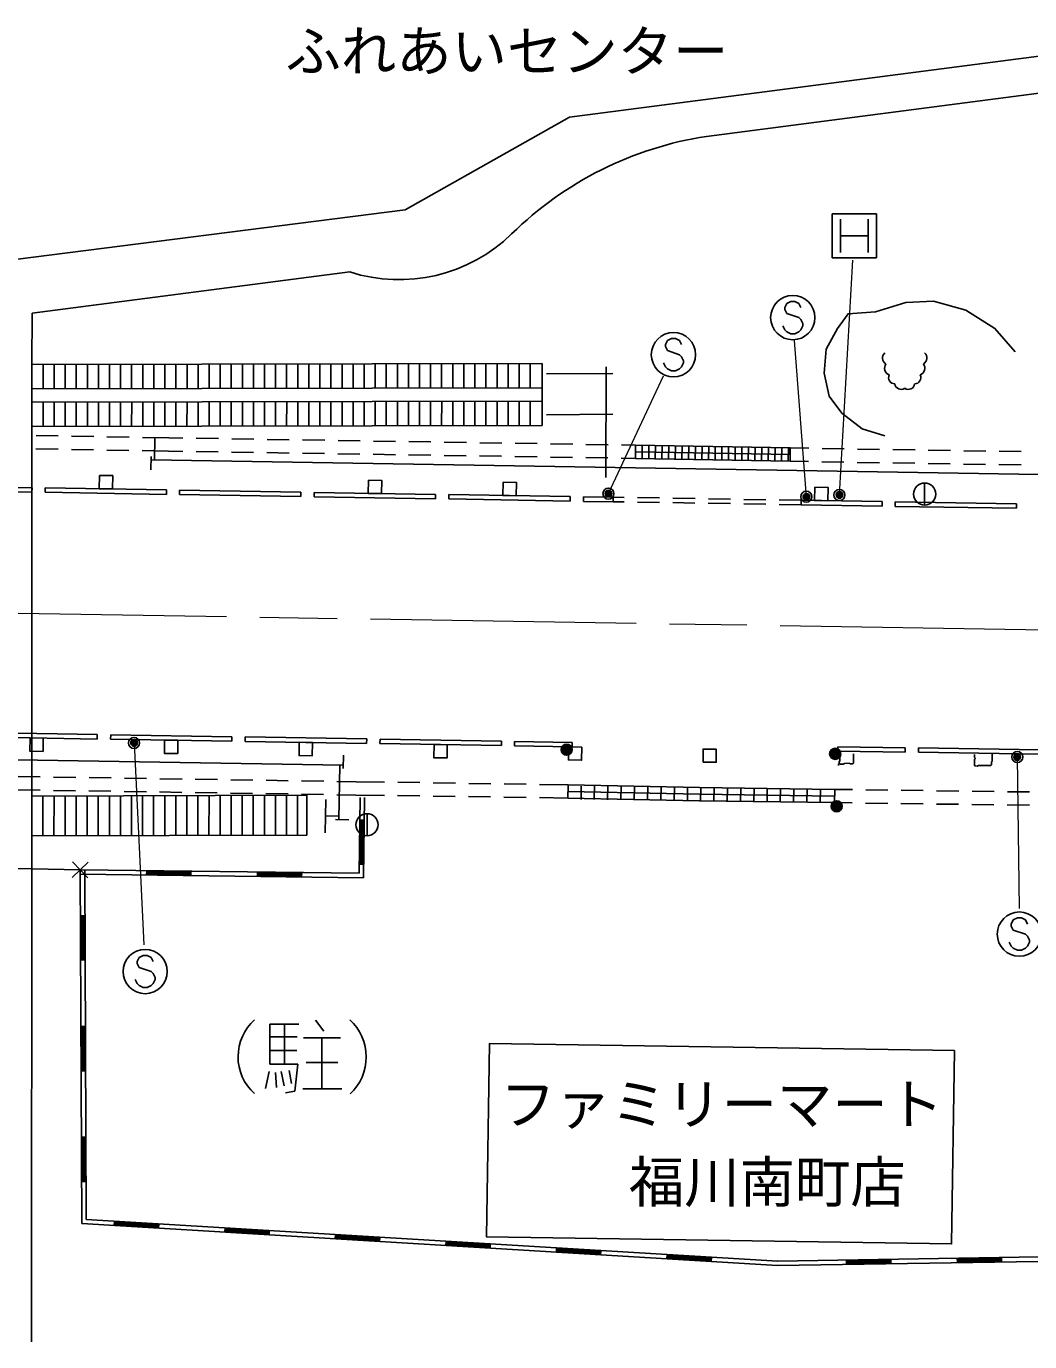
# Model space of a CAD drawing. Units: millimetres, scale not verified. Extents: x 40000 to 680000, y 20000 to 380000.
# Drawn here: x 412931 to 458242, y 255813 to 315206 of the extents above; entities that cross this region are included whole.
import ezdxf
from ezdxf.enums import TextEntityAlignment as Align

# ---------------------------------------------------------------- set-up
doc = ezdxf.new("R2010")
doc.units = ezdxf.units.MM
doc.header["$LTSCALE"] = 1000
doc.header["$PDMODE"] = 32
doc.header["$PDSIZE"] = 500
doc.linetypes.add('CHAIN', pattern=[18.5, 12, -1.5, 3.5, -1.5])
for name, color, linetype, lineweight in [('M-BGD', 7, 'Continuous', 25), ('M-BMK', 2, 'CHAIN', 13), ('M-STR-HTXT', 7, 'Continuous', 13), ('M-STR-STRC', 7, 'Continuous', 25)]:
    doc.layers.add(name, color=color, linetype=linetype, lineweight=lineweight)
doc.styles.add('ＭＳ ゴシック', font='')
doc.styles.get('ＭＳ ゴシック').set_extended_font_data('MS Gothic')

msp = doc.modelspace()

# ---------------------------------------------------------------- linework, layer by layer
at = {"layer": 'M-BGD'}
for p, q in [((462660, 314380), (437456, 311102)), ((443648, 310238), (467023, 313276)), ((437456, 311102), (430036, 306926)), ((430036, 306926), (404682, 303684)), ((449322, 304746), (449322, 306746)), ((449322, 306746), (451322, 306746)), ((449697, 306496), (449697, 304996)), ((450947, 306496), (450947, 304996)), ((451322, 306746), (451322, 304746)), ((449697, 305746), (450947, 305746)), ((451322, 304746), (449322, 304746)), ((413189, 302255), (427542, 304114)), ((413189, 302255), (413188, 299930)), ((436227, 299984), (413181, 299930)), ((415688, 299936), (415688, 298836)), ((416188, 299937), (416188, 298837)), ((416688, 299938), (416688, 298838)), ((417188, 299939), (417188, 298839)), ((417688, 299941), (417688, 298841)), ((418188, 299942), (418188, 298842)), ((418688, 299943), (418688, 298843)), ((419188, 299944), (419188, 298844)), ((419688, 299945), (419688, 298845)), ((420188, 299946), (420188, 298846)), ((420688, 299948), (420688, 298848)), ((421188, 299949), (421188, 298849)), ((421688, 299950), (421688, 298850)), ((422188, 299951), (422188, 298851)), ((422688, 299952), (422688, 298852)), ((423188, 299954), (423188, 298854)), ((423688, 299955), (423688, 298855)), ((424188, 299956), (424188, 298856)), ((424688, 299957), (424688, 298857)), ((425188, 299958), (425188, 298858)), ((425688, 299959), (425688, 298859)), ((426188, 299961), (426188, 298861)), ((426688, 299962), (426688, 298862)), ((427188, 299963), (427188, 298863)), ((427688, 299964), (427688, 298864)), ((428188, 299965), (428188, 298865)), ((428688, 299967), (428688, 298867)), ((429188, 299968), (429188, 298868)), ((429688, 299969), (429688, 298869)), ((430188, 299970), (430188, 298870)), ((430688, 299971), (430688, 298871)), ((431188, 299972), (431188, 298872)), ((431688, 299974), (431688, 298874)), ((432188, 299975), (432188, 298875)), ((432688, 299976), (432688, 298876)), ((433188, 299977), (433188, 298877)), ((433688, 299978), (433688, 298878)), ((434188, 299980), (434188, 298880)), ((434688, 299981), (434688, 298881)), ((435188, 299982), (435188, 298882)), ((435688, 299983), (435688, 298883)), ((436227, 299984), (436226, 297184)), ((413188, 299930), (413187, 297130)), ((413688, 299931), (413688, 298831)), ((414188, 299932), (414188, 298832)), ((414688, 299933), (414688, 298833)), ((415188, 299935), (415188, 298835)), ((439413, 299529), (436418, 299514)), ((439112, 299832), (439098, 294841)), ((413187, 298830), (436226, 298884)), ((413189, 298230), (436227, 298284)), ((413689, 298231), (413687, 297131)), ((414189, 298232), (414187, 297132)), ((414689, 298233), (414687, 297133)), ((415189, 298235), (415187, 297135)), ((415689, 298236), (415687, 297136)), ((416189, 298237), (416187, 297137)), ((416689, 298238), (416687, 297138)), ((417189, 298239), (417187, 297139)), ((417689, 298241), (417687, 297141)), ((418189, 298242), (418187, 297142)), ((418689, 298243), (418687, 297143)), ((419189, 298244), (419187, 297144)), ((419689, 298245), (419687, 297145)), ((420189, 298246), (420187, 297146)), ((420689, 298248), (420687, 297148)), ((421189, 298249), (421187, 297149)), ((421689, 298250), (421687, 297150)), ((422189, 298251), (422187, 297151)), ((422689, 298252), (422687, 297152)), ((423189, 298254), (423187, 297154)), ((423689, 298255), (423688, 297155)), ((424189, 298256), (424188, 297156)), ((424689, 298257), (424688, 297157)), ((425189, 298258), (425188, 297158)), ((425689, 298259), (425688, 297159)), ((426189, 298261), (426188, 297161)), ((426689, 298262), (426688, 297162)), ((427189, 298263), (427188, 297163)), ((427689, 298264), (427688, 297164)), ((428189, 298265), (428188, 297165)), ((428689, 298267), (428688, 297167)), ((429189, 298268), (429188, 297168)), ((429689, 298269), (429688, 297169)), ((430189, 298270), (430188, 297170)), ((430689, 298271), (430688, 297171)), ((431189, 298272), (431188, 297172)), ((431689, 298274), (431688, 297174)), ((432189, 298275), (432188, 297175)), ((432689, 298276), (432688, 297176)), ((433189, 298277), (433188, 297177)), ((433689, 298278), (433688, 297178)), ((434189, 298280), (434188, 297180)), ((434689, 298281), (434688, 297181)), ((435189, 298282), (435188, 297182)), ((435689, 298283), (435688, 297183)), ((436424, 297663), (439421, 297686)), ((413187, 297130), (413182, 280452)), ((436234, 297184), (413187, 297130)), ((413375, 296734), (414375, 296716)), ((414974, 296705), (415974, 296686)), ((416574, 296675), (417574, 296657)), ((418174, 296646), (419367, 296624)), ((418728, 296606), (418714, 295625)), ((419366, 296624), (420007, 296614)), ((420607, 296605), (421607, 296589)), ((422207, 296580), (423207, 296564)), ((423807, 296555), (424807, 296539)), ((425407, 296530), (426407, 296514)), ((427007, 296505), (428006, 296489)), ((428606, 296480), (429606, 296464)), ((430206, 296455), (431206, 296439)), ((431806, 296430), (432806, 296414)), ((433406, 296405), (434406, 296389)), ((435006, 296380), (436005, 296365)), ((413365, 296134), (414365, 296116)), ((414965, 296105), (415965, 296086)), ((416564, 296075), (417564, 296057)), ((418164, 296046), (419356, 296024)), ((418566, 295779), (418561, 295176)), ((419356, 296024), (419998, 296014)), ((420598, 296005), (421597, 295989)), ((422197, 295980), (423197, 295964)), ((423797, 295955), (424797, 295939)), ((425397, 295930), (426397, 295914)), ((426997, 295905), (427997, 295889)), ((428597, 295880), (429596, 295864)), ((430196, 295855), (431196, 295839)), ((431796, 295830), (432796, 295815)), ((433396, 295805), (434396, 295790)), ((434996, 295780), (435996, 295765)), ((436605, 296355), (437605, 296340)), ((438205, 296330), (439205, 296315)), ((439805, 296305), (440447, 296295)), ((440437, 295695), (440447, 296295)), ((440442, 295995), (447428, 295866)), ((440447, 296295), (447433, 296166)), ((440736, 295690), (440747, 296290)), ((441036, 295684), (441047, 296284)), ((441336, 295679), (441347, 296279)), ((441636, 295673), (441647, 296273)), ((441936, 295668), (441947, 296267)), ((442236, 295662), (442246, 296262)), ((442536, 295656), (442546, 296256)), ((442836, 295651), (442846, 296251)), ((443136, 295645), (443146, 296245)), ((443436, 295640), (443446, 296240)), ((443736, 295634), (443746, 296234)), ((444036, 295629), (444046, 296229)), ((444336, 295623), (444346, 296223)), ((444636, 295618), (444646, 296218)), ((444936, 295612), (444946, 296212)), ((445236, 295607), (445246, 296206)), ((445536, 295601), (445546, 296201)), ((445836, 295595), (445846, 296195)), ((446136, 295590), (446146, 296190)), ((446436, 295584), (446446, 296184)), ((446735, 295579), (446746, 296179)), ((447035, 295573), (447046, 296173)), ((447335, 295568), (447346, 296168)), ((447423, 295566), (447433, 296166)), ((447433, 296166), (448265, 296153)), ((448865, 296143), (449865, 296127)), ((450465, 296118), (451465, 296102)), ((452065, 296092), (453064, 296076)), ((453664, 296067), (454664, 296051)), ((455264, 296041), (456264, 296025)), ((456864, 296016), (457864, 296000)), ((418565, 295627), (495447, 294355)), ((436596, 295755), (437595, 295740)), ((438195, 295730), (439195, 295715)), ((439795, 295705), (440437, 295695)), ((440437, 295695), (447423, 295566)), ((447423, 295566), (448255, 295553)), ((448855, 295543), (449855, 295527)), ((450455, 295518), (451455, 295502)), ((452055, 295492), (453054, 295476)), ((453654, 295467), (454654, 295451)), ((455254, 295441), (456254, 295425)), ((456854, 295416), (457854, 295400)), ((407712, 294241), (413187, 294174)), ((407714, 294441), (413189, 294374)), ((413187, 294174), (413189, 294374)), ((413783, 294172), (413786, 294372)), ((413783, 294172), (419259, 294073)), ((413786, 294372), (419262, 294273)), ((419259, 294073), (419262, 294273)), ((419846, 294064), (419849, 294264)), ((425332, 293973), (419846, 294064)), ((425335, 294173), (419849, 294264)), ((425332, 293973), (425335, 294173)), ((425929, 293954), (425932, 294154)), ((431406, 294064), (425932, 294154)), ((431403, 293864), (431406, 294064)), ((432011, 293864), (432014, 294064)), ((437494, 293970), (432014, 294064)), ((453499, 294583), (453499, 293583)), ((431403, 293864), (425929, 293954)), ((437491, 293770), (432011, 293864)), ((437491, 293770), (437494, 293970)), ((438093, 293756), (438095, 293956)), ((439433, 293742), (438093, 293756)), ((439435, 293942), (438095, 293956)), ((439433, 293742), (439436, 293942)), ((439928, 293734), (439433, 293742)), ((439932, 293934), (439436, 293942)), ((441528, 293708), (440528, 293724)), ((441531, 293908), (440531, 293924)), ((443128, 293682), (442128, 293698)), ((443131, 293882), (442131, 293898)), ((444728, 293655), (443728, 293672)), ((444731, 293855), (443731, 293872)), ((446327, 293629), (445328, 293646)), ((446331, 293829), (445331, 293846)), ((447927, 293603), (446927, 293619)), ((447930, 293803), (446931, 293819)), ((447927, 293603), (447930, 293803)), ((451578, 293546), (447927, 293603)), ((451581, 293746), (447930, 293803)), ((451578, 293546), (451581, 293746)), ((452171, 293531), (452174, 293731)), ((457648, 293450), (452171, 293531)), ((457651, 293650), (452174, 293731)), ((457648, 293450), (457651, 293650)), ((416133, 283226), (410670, 283322)), ((416130, 283026), (410666, 283122)), ((416133, 283226), (416130, 283026)), ((416743, 283213), (416740, 283013)), ((422213, 282930), (416740, 283013)), ((422216, 283130), (416743, 283213)), ((422216, 283130), (422213, 282930)), ((422816, 283117), (422812, 282917)), ((428300, 282827), (422812, 282917)), ((428303, 283027), (422816, 283117)), ((428303, 283027), (428300, 282827)), ((428905, 283021), (428902, 282821)), ((434384, 282729), (428902, 282821)), ((434387, 282929), (428905, 283021)), ((434387, 282929), (434384, 282729)), ((434981, 282914), (434977, 282714)), ((437581, 282666), (434977, 282714)), ((437585, 282866), (434981, 282914)), ((437585, 282866), (437581, 282666)), ((427246, 281852), (387546, 282467)), ((427256, 282298), (427243, 281696)), ((449585, 282675), (449582, 282475)), ((449582, 282475), (452623, 282434)), ((449585, 282675), (452625, 282634)), ((452625, 282634), (452623, 282434)), ((453227, 282630), (453224, 282430)), ((453224, 282430), (459763, 282317)), ((453227, 282630), (459766, 282517)), ((427096, 281855), (427042, 279387)), ((413563, 281317), (412563, 281332)), ((415163, 281292), (414163, 281307)), ((416762, 281267), (415763, 281283)), ((418362, 281243), (417362, 281258)), ((419962, 281218), (418962, 281233)), ((421562, 281193), (420562, 281209)), ((423162, 281169), (422162, 281184)), ((424761, 281144), (423762, 281160)), ((426361, 281120), (425361, 281135)), ((427822, 281097), (426961, 281110)), ((427822, 281097), (429109, 281078)), ((429709, 281070), (430709, 281055)), ((431309, 281047), (432309, 281032)), ((432909, 281024), (433909, 281009)), ((434509, 281001), (435508, 280986)), ((436108, 280978), (437396, 280959)), ((437396, 280959), (437387, 280359)), ((413554, 280717), (412554, 280732)), ((413182, 280452), (425593, 280483)), ((413182, 280452), (413182, 278652)), ((413682, 280453), (413681, 278653)), ((415153, 280692), (414154, 280707)), ((414182, 280454), (414181, 278654)), ((414682, 280455), (414681, 278655)), ((415182, 280457), (415181, 278657)), ((415682, 280458), (415681, 278658)), ((416753, 280667), (415753, 280683)), ((416182, 280459), (416181, 278659)), ((416682, 280460), (416681, 278660)), ((417182, 280462), (417181, 278662)), ((418353, 280643), (417353, 280658)), ((417682, 280463), (417681, 278663)), ((418182, 280464), (418181, 278664)), ((418682, 280465), (418681, 278665)), ((419953, 280618), (418953, 280634)), ((419182, 280467), (419181, 278667)), ((419682, 280468), (419681, 278668)), ((420182, 280469), (420181, 278669)), ((421553, 280594), (420553, 280609)), ((420682, 280470), (420681, 278670)), ((421182, 280472), (421181, 278672)), ((421682, 280473), (421681, 278673)), ((423152, 280569), (422153, 280584)), ((422182, 280474), (422181, 278674)), ((422682, 280475), (422681, 278675)), ((423182, 280477), (423181, 278677)), ((423682, 280478), (423681, 278678)), ((424752, 280544), (423752, 280560)), ((424182, 280479), (424181, 278679)), ((424682, 280480), (424681, 278680)), ((425182, 280482), (425181, 278682)), ((426352, 280520), (425352, 280535)), ((425593, 280483), (425593, 278683)), ((427812, 280497), (426952, 280510)), ((427813, 280497), (429100, 280479)), ((427960, 276962), (428005, 280380)), ((428157, 276760), (428205, 280378)), ((429700, 280470), (430700, 280455)), ((431300, 280447), (432300, 280432)), ((432900, 280424), (433900, 280409)), ((434500, 280401), (435500, 280386)), ((436100, 280378), (437387, 280359)), ((437995, 280901), (437982, 280301)), ((438595, 280893), (438582, 280293)), ((439195, 280885), (439182, 280285)), ((439795, 280877), (439782, 280277)), ((440395, 280870), (440382, 280270)), ((440995, 280862), (440982, 280262)), ((441595, 280854), (441582, 280254)), ((442195, 280846), (442182, 280246)), ((442795, 280839), (442782, 280239)), ((443395, 280831), (443382, 280231)), ((443995, 280823), (443982, 280223)), ((444594, 280815), (444582, 280215)), ((445194, 280807), (445182, 280208)), ((445794, 280800), (445782, 280200)), ((446394, 280792), (446382, 280192)), ((446994, 280784), (446981, 280184)), ((447594, 280776), (447581, 280176)), ((448194, 280769), (448181, 280169)), ((448794, 280761), (448781, 280161)), ((449442, 280752), (449434, 280152)), ((449442, 280752), (450239, 280742)), ((450839, 280734), (451839, 280720)), ((452439, 280712), (453439, 280699)), ((454039, 280691), (455039, 280678)), ((455639, 280670), (456639, 280656)), ((457239, 280648), (458238, 280635)), ((426453, 280300), (426429, 278792)), ((449434, 280152), (450231, 280142)), ((450830, 280134), (451830, 280120)), ((452430, 280112), (453430, 280099)), ((454030, 280091), (455030, 280078)), ((455630, 280070), (456630, 280056)), ((457230, 280048), (458230, 280035)), ((427045, 279551), (426441, 279542)), ((427497, 279382), (426898, 279389)), ((428192, 279366), (427992, 279369)), ((428005, 277368), (428032, 279368)), ((428045, 277368), (428072, 279368)), ((428085, 277367), (428112, 279367)), ((428125, 277367), (428152, 279367)), ((428319, 279654), (428319, 278654)), ((413181, 278652), (413173, 255813)), ((413181, 278652), (425598, 278683)), ((415007, 276772), (415729, 277464)), ((415714, 276757), (415022, 277478)), ((427965, 277369), (428165, 277366)), ((415365, 276918), (428157, 276760)), ((415368, 277118), (427960, 276962)), ((415435, 261144), (415368, 277118)), ((415635, 261333), (415568, 277118)), ((418368, 277080), (418365, 276881)), ((418366, 276961), (420366, 276936)), ((418366, 276921), (420366, 276896)), ((418367, 277040), (420367, 277016)), ((418367, 277001), (420367, 276976)), ((420365, 276856), (420368, 277056)), ((423367, 277019), (423365, 276819)), ((423365, 276859), (425365, 276834)), ((423366, 276939), (425366, 276914)), ((423366, 276899), (425366, 276874)), ((423367, 276979), (425367, 276954)), ((425365, 276794), (425367, 276994)), ((415577, 275049), (415377, 275048)), ((415425, 273048), (415417, 275048)), ((415465, 273048), (415457, 275048)), ((415505, 273048), (415497, 275048)), ((415545, 273049), (415537, 275049)), ((415385, 273048), (415585, 273049)), ((425985, 270326), (426362, 269834)), ((415598, 270049), (415398, 270048)), ((415446, 268048), (415438, 270048)), ((415486, 268048), (415478, 270048)), ((415526, 268048), (415518, 270048)), ((415566, 268049), (415558, 270049)), ((425239, 270146), (423928, 270146)), ((423928, 270146), (423928, 268351)), ((424584, 270146), (424584, 268351)), ((423928, 269572), (425157, 269572)), ((425444, 269539), (427125, 269539)), ((426272, 269539), (426272, 267228)), ((423928, 268965), (425149, 268965)), ((415406, 268048), (415606, 268049)), ((423895, 268015), (423739, 267252)), ((423928, 268351), (425198, 268351)), ((424182, 267974), (424231, 267293)), ((424444, 268015), (424575, 267367)), ((424797, 268056), (424911, 267474)), ((425198, 268351), (425059, 267129)), ((425567, 268424), (427002, 268424)), ((425059, 267129), (424641, 267056)), ((425420, 267228), (427174, 267228)), ((415619, 265049), (415419, 265048)), ((415467, 263048), (415459, 265048)), ((415507, 263048), (415499, 265048)), ((415547, 263049), (415539, 265049)), ((415587, 263049), (415579, 265049)), ((415427, 263048), (415627, 263049)), ((446862, 259449), (415635, 261333)), ((446850, 259250), (415435, 261144)), ((416916, 261255), (416904, 261056)), ((418903, 260975), (416907, 261096)), ((418905, 261015), (416909, 261136)), ((418908, 261055), (416911, 261176)), ((418910, 261095), (416914, 261216)), ((418901, 260935), (418913, 261135)), ((421907, 260954), (421895, 260755)), ((423894, 260674), (421897, 260795)), ((423896, 260714), (421900, 260835)), ((423899, 260754), (421902, 260875)), ((423901, 260794), (421905, 260914)), ((423891, 260634), (423903, 260834)), ((426898, 260653), (426886, 260454)), ((428885, 260373), (426888, 260494)), ((428887, 260413), (426891, 260534)), ((428890, 260453), (426893, 260574)), ((428892, 260493), (426896, 260613)), ((428882, 260333), (428894, 260533)), ((431889, 260352), (431877, 260153)), ((433876, 260072), (431879, 260193)), ((433878, 260112), (431882, 260233)), ((433881, 260152), (431884, 260272)), ((433883, 260192), (431887, 260312)), ((433873, 260032), (433885, 260232)), ((500949, 260321), (446847, 259450)), ((436880, 260051), (436868, 259852)), ((438867, 259771), (436870, 259892)), ((438869, 259811), (436873, 259932)), ((438871, 259851), (436875, 259971)), ((438874, 259891), (436877, 260011)), ((438864, 259731), (438876, 259931)), ((441871, 259750), (441859, 259551)), ((443858, 259470), (441861, 259591)), ((443860, 259510), (441864, 259630)), ((443862, 259550), (441866, 259670)), ((443865, 259590), (441868, 259710)), ((443855, 259430), (443867, 259630)), ((501146, 260124), (446850, 259250)), ((454971, 259580), (454975, 259380)), ((456972, 259573), (454972, 259540)), ((456974, 259413), (456971, 259613)), ((449972, 259500), (449975, 259300)), ((451972, 259492), (449973, 259460)), ((451973, 259452), (449973, 259420)), ((451974, 259412), (449974, 259380)), ((451974, 259372), (449975, 259340)), ((451975, 259332), (451972, 259532)), ((456972, 259533), (454973, 259500)), ((456973, 259493), (454973, 259460)), ((456974, 259453), (454974, 259420))]:
    msp.add_line(p, q, dxfattribs=at)
for points in [[(457588, 300510), (456674, 301568), (455359, 302396), (453902, 302796), (452644, 302739), (451273, 302310), (450044, 302225), (449558, 301568), (449044, 300625), (448958, 299539), (449187, 298510), (449758, 297739), (450673, 297024), (451702, 296710)], [(449606, 281925), (449637, 281925), (449699, 281895), (449822, 281896), (449883, 281927), (450099, 281929), (450130, 281898), (450253, 281899), (450283, 281930), (450280, 282361)], [(449607, 281833), (449607, 281894), (449637, 281925), (449637, 281987), (449667, 282048), (449666, 282202), (449696, 282233), (449696, 282326)], [(455813, 281799), (455751, 281829), (455749, 282106), (455779, 282137), (455779, 282168), (455748, 282198), (455747, 282321)], [(455844, 281799), (455874, 281799), (455936, 281830), (456489, 281835), (456520, 281866), (456519, 281989), (456550, 282020), (456547, 282358), (456578, 282359), (456577, 282389)], [(437396, 280959), (443332, 280832), (449442, 280752)], [(415368, 277118), (395906, 277528), (395720, 280923)], [(437383, 280359), (443322, 280232), (449434, 280152)], [(437389, 280659), (443327, 280532), (449438, 280452)]]:
    msp.add_lwpolyline(points, dxfattribs=at)
for points in [[(416235, 294928), (416224, 294328), (416824, 294317), (416835, 294917)], [(428379, 294714), (428369, 294114), (428969, 294104), (428979, 294704)], [(434464, 294622), (434454, 294022), (435054, 294012), (435064, 294612)], [(448537, 294393), (448528, 293794), (449128, 293784), (449137, 294384)], [(413098, 283079), (413087, 282479), (413687, 282468), (413698, 283068)], [(419177, 282976), (419167, 282376), (419767, 282367), (419776, 282967)], [(425256, 282877), (425246, 282277), (425846, 282267), (425856, 282867)], [(431343, 282780), (431333, 282180), (431933, 282170), (431943, 282770)], [(438019, 282657), (437427, 282672), (437412, 282080), (438004, 282065)], [(443494, 281977), (444086, 281975), (444088, 282567), (443496, 282568)], [(454847, 268957), (433846, 269271), (433716, 260545), (454717, 260231)]]:
    msp.add_lwpolyline(points, close=True, dxfattribs=at)
for centre in [(453499, 294083), (428319, 279154)]:
    msp.add_circle(centre, 500, dxfattribs=at)
for centre, radius, start, end in [((446107, 294333), 16094, 98.79004, 134.38887), ((429764, 311052), 7286, 252.24057, 314.25627), ((451913, 300232), 316, 132.94543, 238.47576), ((452033, 299776), 341, 146.7295, 246.66898), ((453163, 299776), 341, 293.33102, 33.2705), ((453283, 300232), 316, 301.52424, 47.05457), ((452143, 299338), 275, 152.96914, 271.04163), ((453053, 299338), 275, 268.95837, 27.03086), ((452435, 299102), 290, 187.79699, 304.27803), ((452763, 299098), 287, 234.92625, 352.99873), ((424721, 268679), 2228, 131.69789, 228.01917), ((425999, 268671), 2282, 312.86378, 47.4164)]:
    msp.add_arc(centre, radius, start, end, dxfattribs=at)
at = {"layer": 'M-BMK'}
msp.add_line((569953, 286151), (369915, 289380), dxfattribs=at)
at = {"layer": 'M-STR-HTXT'}
for p, q in [((449650, 294046), (450259, 304649)), ((448158, 293965), (447622, 301014)), ((439220, 294106), (441709, 299424)), ((417796, 282848), (418240, 273736)), ((457681, 282213), (457762, 275373))]:
    msp.add_line(p, q, dxfattribs=at)
at = {"layer": 'M-STR-STRC'}
for p, q in [((447271, 302689), (447180, 302507)), ((447180, 302507), (447180, 302416)), ((447180, 302416), (447271, 302234)), ((447453, 302780), (447271, 302689)), ((447634, 302780), (447453, 302780)), ((447816, 302689), (447634, 302780)), ((447907, 302507), (447816, 302689)), ((447271, 302234), (447816, 302052)), ((447816, 302052), (447907, 301961)), ((447907, 301961), (447998, 301780)), ((447998, 301780), (447998, 301689)), ((447180, 301507), (447089, 301689)), ((447271, 301416), (447180, 301507)), ((447453, 301325), (447271, 301416)), ((447634, 301325), (447453, 301325)), ((447816, 301416), (447634, 301325)), ((447907, 301507), (447816, 301416)), ((447998, 301689), (447907, 301507)), ((441883, 301015), (441792, 300834)), ((441792, 300834), (441792, 300743)), ((441792, 300743), (441883, 300561)), ((442065, 301106), (441883, 301015)), ((441883, 300561), (442428, 300379)), ((442246, 301106), (442065, 301106)), ((442428, 301015), (442246, 301106)), ((442519, 300834), (442428, 301015)), ((441792, 299834), (441701, 300015)), ((442428, 300379), (442519, 300288)), ((442519, 300288), (442610, 300106)), ((442610, 300015), (442519, 299834)), ((442610, 300106), (442610, 300015)), ((441883, 299743), (441792, 299834)), ((442065, 299652), (441883, 299743)), ((442246, 299652), (442065, 299652)), ((442428, 299743), (442246, 299652)), ((442519, 299834), (442428, 299743)), ((457503, 274854), (457413, 274672)), ((457413, 274672), (457413, 274581)), ((457413, 274581), (457503, 274399)), ((457685, 274945), (457503, 274854)), ((457503, 274399), (458049, 274217)), ((457867, 274945), (457685, 274945)), ((458049, 274854), (457867, 274945)), ((458140, 274672), (458049, 274854)), ((457413, 273672), (457322, 273854)), ((458049, 274217), (458140, 274126)), ((458140, 274126), (458231, 273945)), ((458231, 273854), (458140, 273672)), ((458231, 273945), (458231, 273854)), ((418208, 273254), (418027, 273163)), ((418390, 273254), (418208, 273254)), ((418572, 273163), (418390, 273254)), ((457503, 273581), (457413, 273672)), ((457685, 273490), (457503, 273581)), ((457867, 273490), (457685, 273490)), ((458049, 273581), (457867, 273490)), ((458140, 273672), (458049, 273581)), ((418027, 273163), (417936, 272981)), ((417936, 272981), (417936, 272890)), ((417936, 272890), (418027, 272708)), ((418027, 272708), (418572, 272527)), ((418663, 272981), (418572, 273163)), ((417936, 271981), (417845, 272163)), ((418572, 272527), (418663, 272436)), ((418663, 272436), (418754, 272254)), ((418754, 272163), (418663, 271981)), ((418754, 272254), (418754, 272163)), ((418027, 271890), (417936, 271981)), ((418208, 271799), (418027, 271890)), ((418390, 271799), (418208, 271799)), ((418572, 271890), (418390, 271799)), ((418663, 271981), (418572, 271890))]:
    msp.add_line(p, q, dxfattribs=at)
for centre, radius in [((447544, 302052), 1000), ((442156, 300379), 1000), ((439220, 294106), 150), ((439220, 294106), 120), ((439220, 294106), 90), ((439220, 294106), 60), ((439220, 294106), 30), ((439220, 294106), 20), ((448158, 293965), 150), ((448158, 293965), 120), ((448158, 293965), 90), ((448158, 293965), 60), ((449650, 294046), 150), ((449650, 294046), 120), ((449650, 294046), 90), ((449650, 294046), 60), ((449650, 294046), 30), ((449650, 294046), 20), ((448158, 293965), 30), ((448158, 293965), 20), ((417796, 282848), 150), ((417796, 282848), 120), ((417796, 282848), 90), ((417796, 282848), 60), ((417796, 282848), 30), ((417796, 282848), 20), ((437334, 282541), 250), ((437334, 282541), 204), ((437334, 282541), 159), ((437334, 282541), 114), ((437334, 282541), 68.2), ((437334, 282541), 22.7), ((449459, 282357), 250), ((449459, 282357), 204), ((449459, 282357), 159), ((449459, 282357), 114), ((449459, 282357), 68.2), ((449459, 282357), 22.7), ((457681, 282213), 150), ((457681, 282213), 120), ((457681, 282213), 90), ((457681, 282213), 60), ((457681, 282213), 30), ((457681, 282213), 20), ((449522, 279990), 250), ((449522, 279990), 204), ((449522, 279990), 159), ((449522, 279990), 114), ((449522, 279990), 68.2), ((449522, 279990), 22.7), ((457776, 274217), 1000), ((418299, 272527), 1000)]:
    msp.add_circle(centre, radius, dxfattribs=at)
for p in [(439220, 294106), (448158, 293965), (449650, 294046), (417796, 282848), (457681, 282213)]:
    msp.add_point(p, dxfattribs=at)

# ---------------------------------------------------------------- texts
at = {"layer": 'M-BGD', "style": 'ＭＳ ゴシック'}
for s, p in [('ふれあいセンター', (434636, 312621)), ('ファミリーマート', (444335, 265070)), ('福川南町店', (446392, 261555))]:
    msp.add_text(s, height=1833, dxfattribs=at).set_placement(p, align=Align.BOTTOM_CENTER)

doc.saveas('drawing.dxf')
